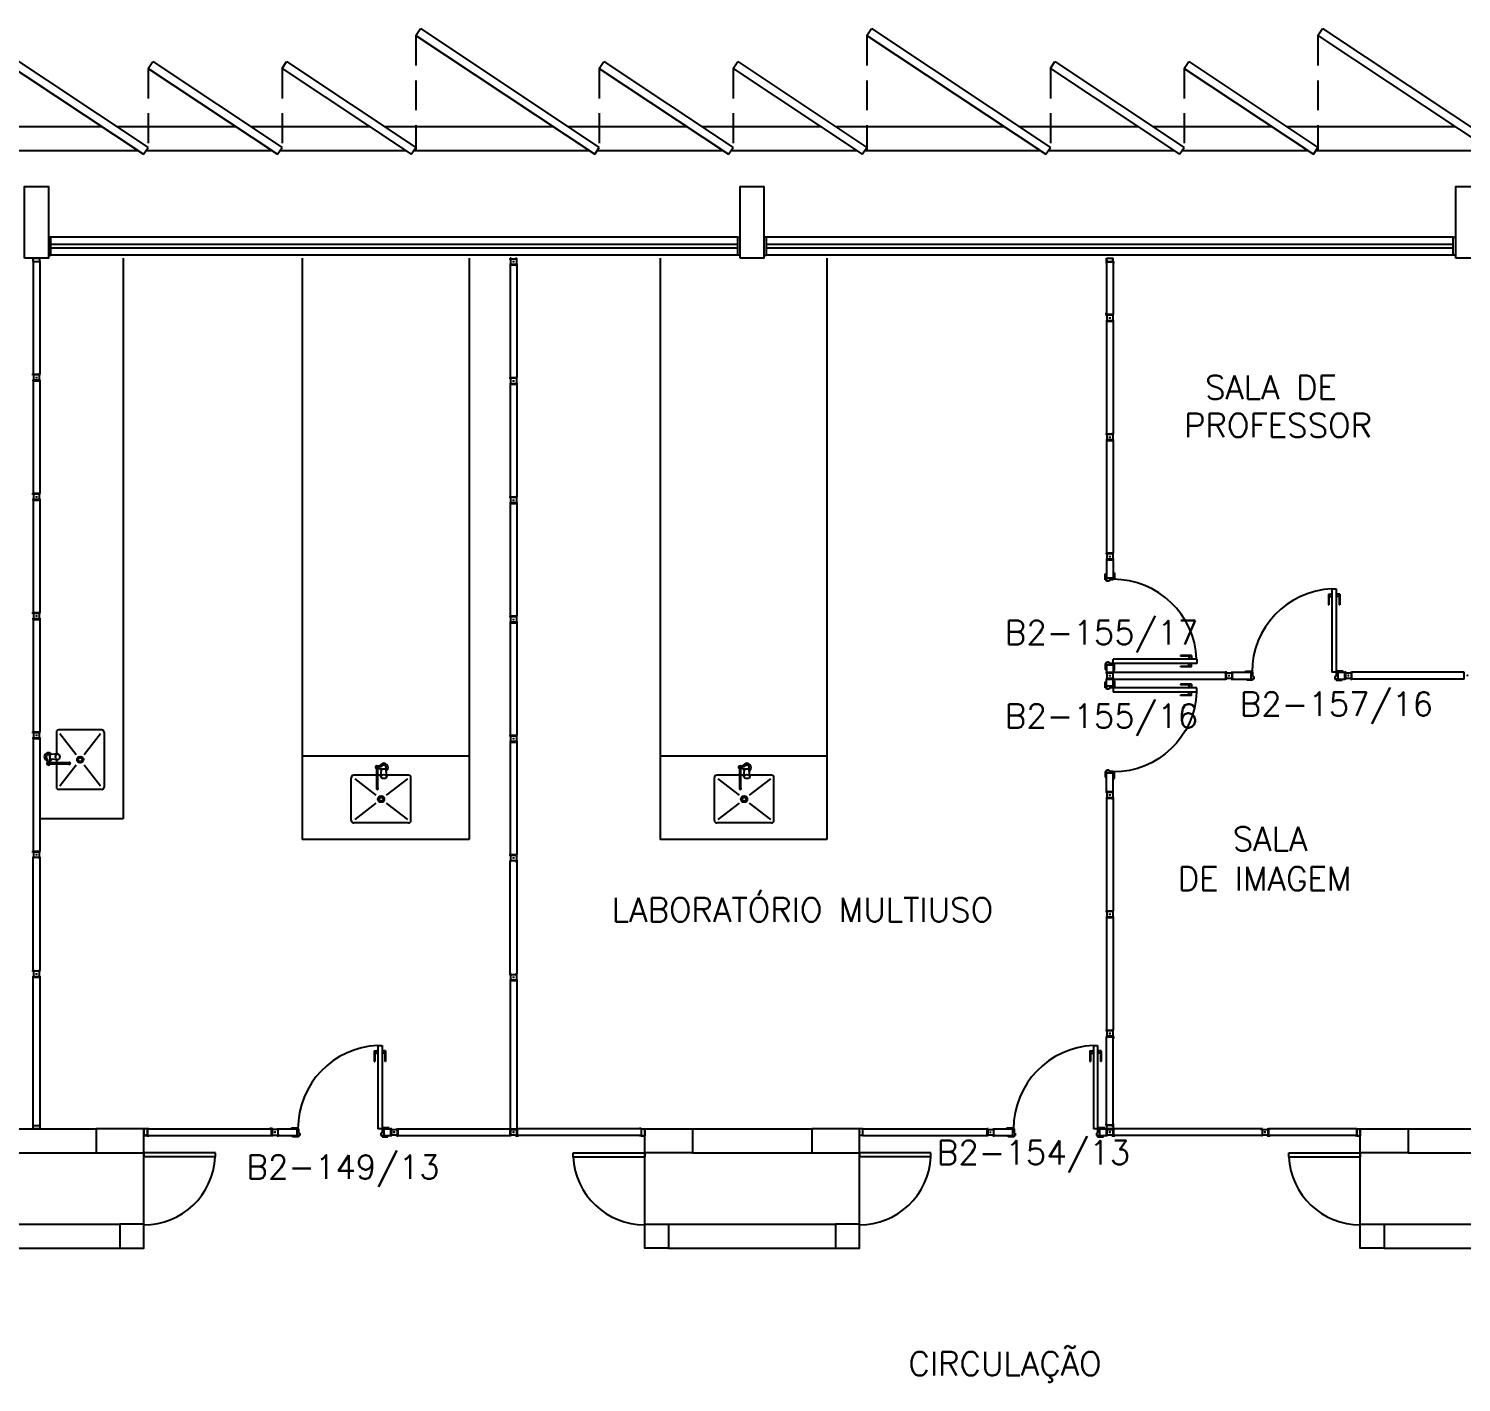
# Model space of a CAD drawing. Header units: millimetres. Extents: x 2090 to 2270, y 1357 to 1514.
# Drawn here: x 2238.57 to 2250.59, y 1426.27 to 1437.62 of the extents above; entities that cross this region are included whole.
import ezdxf

# ---------------------------------------------------------------- set-up
doc = ezdxf.new("R2010")
doc.units = ezdxf.units.MM
doc.linetypes.add('HIDDEN', pattern=[0.375, 0.25, -0.125])
for name, color, linetype in [('ALV', 2, 'Continuous'), ('DIV', 2, 'Continuous'), ('DIV2', 2, 'Continuous'), ('ENDEREÇO', 2, 'Continuous'), ('ESTR', 3, 'Continuous'), ('JANELA', 1, 'Continuous'), ('MACANETA', 2, 'Continuous'), ('PEÇAS', 1, 'Continuous'), ('PISO', 1, 'Continuous'), ('PORTA', 2, 'Continuous'), ('PROJ', 1, 'HIDDEN'), ('TEXTO', 2, 'Continuous')]:
    doc.layers.add(name, color=color, linetype=linetype)
doc.styles.add('UNB1-100', font='simplex.shx', dxfattribs={"height": 0.2})

# ---------------------------------------------------------------- blocks, each defined once
blk = doc.blocks.new('MTT')
for p, q in [((-0.029, 0.018), (-0.029, 0.029)), ((-0.019, 0.029), (-0.029, 0.029)), ((-0.024, 0.018), (-0.029, 0.018)), ((-0.024, 0.018), (-0.024, -0.019)), ((-0.019, 0.024), (-0.019, 0.029)), ((-0.019, 0.024), (0.018, 0.024)), ((-0.005, 0), (0.005, 0)), ((0, -0.005), (0, 0.005)), ((0.018, 0.024), (0.018, 0.029)), ((0.018, 0.029), (0.029, 0.029)), ((0.024, 0.018), (0.029, 0.018)), ((0.024, 0.018), (0.024, -0.019)), ((0.029, 0.018), (0.029, 0.029)), ((-0.029, -0.019), (-0.024, -0.019)), ((-0.029, -0.019), (-0.029, -0.029)), ((-0.019, -0.029), (-0.029, -0.029)), ((0.018, -0.024), (-0.019, -0.024)), ((-0.019, -0.024), (-0.019, -0.029)), ((0.018, -0.024), (0.018, -0.029)), ((0.018, -0.029), (0.029, -0.029)), ((0.029, -0.019), (0.024, -0.019)), ((0.029, -0.019), (0.029, -0.029))]:
    blk.add_line(p, q)
blk = doc.blocks.new('DIV10')
for p, q in [((-0.0051, 0), (0.0051, 0)), ((0, -0.0051), (0, 0.0051)), ((0.0285, 0.0285), (0.9715, 0.0285)), ((0.0285, -0.0285), (0.0285, 0.0285)), ((0.9715, -0.0285), (0.9715, 0.0285)), ((0.9949, 0), (1.0051, 0)), ((1, -0.0051), (1, 0.0051)), ((0.0285, -0.0285), (0.9715, -0.0285))]:
    blk.add_line(p, q)
blk = doc.blocks.new('IMTT')
for p, q in [((-0.005, 0), (0.005, 0)), ((0.029, 0.029), (0, 0.029)), ((0, -0.028), (0, 0.029)), ((0.029, -0.028), (0, -0.028))]:
    blk.add_line(p, q)
blk = doc.blocks.new('DIV8')
for p, q in [((0.005, 0), (-0.005, 0)), ((0, 0.005), (0, -0.005)), ((0.024, 0.019), (0.028, 0.019)), ((0.024, 0.017), (0.024, 0.019)), ((0.024, 0.017), (0.028, 0.017)), ((0.028, 0.03), (0.043, 0.03)), ((0.028, 0.03), (0.028, 0.019)), ((0.028, 0.017), (0.028, -0.016)), ((0.769, 0.028), (0.03, 0.028)), ((0.03, 0.028), (0.03, -0.028)), ((0.043, 0.028), (0.043, 0.03)), ((0.757, 0.028), (0.757, 0.03)), ((0.771, 0.03), (0.757, 0.03)), ((0.769, 0.028), (0.769, -0.028)), ((0.771, 0.03), (0.771, 0.019)), ((0.776, 0.019), (0.771, 0.019)), ((0.771, 0.017), (0.771, -0.016)), ((0.776, 0.017), (0.771, 0.017)), ((0.776, 0.017), (0.776, 0.019)), ((0.805, 0), (0.795, 0)), ((0.8, 0.005), (0.8, -0.005)), ((0.024, -0.016), (0.028, -0.016)), ((0.024, -0.019), (0.024, -0.016)), ((0.024, -0.019), (0.028, -0.019)), ((0.028, -0.019), (0.028, -0.03)), ((0.028, -0.03), (0.043, -0.03)), ((0.769, -0.028), (0.03, -0.028)), ((0.043, -0.03), (0.043, -0.028)), ((0.757, -0.03), (0.757, -0.028)), ((0.771, -0.03), (0.757, -0.03)), ((0.776, -0.016), (0.771, -0.016)), ((0.776, -0.019), (0.771, -0.019)), ((0.771, -0.019), (0.771, -0.03)), ((0.776, -0.019), (0.776, -0.016))]:
    blk.add_line(p, q)
blk = doc.blocks.new('DIV13')
for p, q in [((-0.029, 1.272), (-0.029, 0.028)), ((-0.029, 1.272), (0.028, 1.272)), ((-0.005, 1.3), (0.005, 1.3)), ((0, 1.305), (0, 1.295)), ((0.028, 1.272), (0.028, 0.028)), ((-0.029, 0.028), (0.028, 0.028)), ((-0.005, 0), (0.005, 0)), ((0.005, 0), (-0.005, 0)), ((0.005, 0), (-0.005, 0)), ((0, 0.005), (0, -0.005)), ((0, 0.005), (0, -0.005)), ((0, 0.005), (0, -0.005))]:
    blk.add_line(p, q)
blk = doc.blocks.new('DIV11')
for p, q in [((-0.0051, 0), (0.0051, 0)), ((0, -0.0051), (0, 0.0051)), ((0.0285, 0.0285), (1.0715, 0.0285)), ((0.0285, -0.0285), (0.0285, 0.0285)), ((1.0715, -0.0285), (1.0715, 0.0285)), ((1.0949, 0), (1.1051, 0)), ((1.1, -0.0051), (1.1, 0.0051)), ((0.0285, -0.0285), (1.0715, -0.0285))]:
    blk.add_line(p, q)
blk = doc.blocks.new('DOOR70')
at = {"layer": 'MACANETA', "color": 1}
for p, q in [((-0.015, -0.565), (-0.01, -0.565)), ((-0.015, -0.655), (-0.015, -0.565)), ((-0.01, -0.655), (-0.01, -0.565)), ((0.08, -0.565), (0.075, -0.565)), ((0.075, -0.655), (0.075, -0.565)), ((0.08, -0.655), (0.08, -0.565)), ((-0.015, -0.655), (0.012, -0.655)), ((-0.01, -0.635), (0.012, -0.635)), ((0.012, -0.663), (0.012, -0.628)), ((0.012, -0.628), (0.015, -0.628)), ((0.012, -0.663), (0.015, -0.663)), ((0.053, -0.628), (0.05, -0.628)), ((0.053, -0.663), (0.05, -0.663)), ((0.053, -0.663), (0.053, -0.628)), ((0.075, -0.635), (0.053, -0.635)), ((0.08, -0.655), (0.053, -0.655))]:
    blk.add_line(p, q, dxfattribs=at)
at = {"layer": 'PORTA'}
for p, q in [((0.015, -0.7), (0.015, 0)), ((0.015, 0), (0.05, 0)), ((0.05, -0.7), (0.05, 0)), ((0.05, -0.7), (0.015, -0.7))]:
    blk.add_line(p, q, dxfattribs=at)
at = {"layer": 'PORTA', "color": 1}
blk.add_arc((0.02, 0), 0.7, 272.4563, 0, dxfattribs=at)
blk = doc.blocks.new('INOXA1-P')
for p, q in [((0.22, 0.25), (0.14, 0.25)), ((0.5, 0.25), (0.22, 0.25)), ((0.12, 0.23), (0.12, 0.047)), ((0.15, 0.22), (0.287, 0.043)), ((0.353, 0.043), (0.49, 0.22)), ((0.52, 0.23), (0.52, -0.23)), ((0.043, 0.008), (0.043, -0.022)), ((0.062, 0.04), (0.071, 0.04)), ((0.131, 0.048), (0.076, 0.043)), ((0.131, -0.002), (0.076, 0.003)), ((0.22, -0.027), (0.054, -0.027)), ((0.22, -0.037), (0.054, -0.037)), ((0.063, -0.003), (0.063, -0.021)), ((0.12, -0.001), (0.12, -0.027)), ((0.12, -0.037), (0.12, -0.23)), ((0.15, -0.22), (0.287, -0.043)), ((0.231, -0.027), (0.22, -0.027)), ((0.231, -0.037), (0.22, -0.037)), ((0.353, -0.043), (0.49, -0.22)), ((0.22, -0.25), (0.14, -0.25)), ((0.5, -0.25), (0.22, -0.25))]:
    blk.add_line(p, q)
blk.add_lwpolyline([(0.076, 0.003), (0.072, 0.004), (0.069, 0.009), (0.067, 0.015), (0.066, 0.023), (0.067, 0.031), (0.069, 0.037), (0.072, 0.042), (0.076, 0.043)])
blk.add_lwpolyline([(0.131, 0.048), (0.137, 0.046), (0.143, 0.041), (0.147, 0.033), (0.148, 0.023), (0.147, 0.013), (0.143, 0.006), (0.137, 0), (0.131, -0.002), (0.125, 0), (0.119, 0.006), (0.115, 0.013), (0.114, 0.023), (0.115, 0.033), (0.119, 0.041), (0.125, 0.046)], close=True)
for radius in [0.0266, 0.0163]:
    blk.add_circle((0.32, 0), radius)
for centre, radius, start, end in [((0.14, 0.23), 0.02, 90, 180), ((0.5, 0.23), 0.02, 360, 90), ((0.054, 0.023), 0.0349, 36.1705, 252.2568), ((0.054, 0.023), 0.0189, 62.7367, 235.7375), ((0.073, -0.003), 0.01, 102.8285, 180), ((0.054, 0.023), 0.0349, 285.5373, 323.9987), ((0.054, -0.032), 0.0145, 20.161, 339.839), ((0.054, -0.032), 0.005, 90.0037, 269.9963), ((0.231, -0.032), 0.00738, 222.6559, 137.3441), ((0.231, -0.032), 0.005, 269.9935, 90.0065), ((0.14, -0.23), 0.02, 180, 270), ((0.5, -0.23), 0.02, 270, 360)]:
    blk.add_arc(centre, radius, start, end)

msp = doc.modelspace()

# ---------------------------------------------------------------- linework, layer by layer
at = {"layer": 'ALV'}
for p, q in [((2238.03724, 1437.56513), (2239.53705, 1436.56985)), ((2238.07595, 1437.62346), (2239.57575, 1436.62817)), ((2241.81924, 1437.56513), (2241.85795, 1437.62346)), ((2241.81924, 1437.56513), (2243.31905, 1436.56985)), ((2241.85795, 1437.62346), (2243.35775, 1436.62817)), ((2245.60124, 1437.56513), (2245.63995, 1437.62346)), ((2245.60124, 1437.56513), (2247.10105, 1436.56985)), ((2245.63995, 1437.62346), (2247.13975, 1436.62817)), ((2249.38324, 1437.56513), (2249.42195, 1437.62346)), ((2249.38324, 1437.56513), (2250.88305, 1436.56985)), ((2249.42195, 1437.62346), (2250.92175, 1436.62817)), ((2239.57575, 1437.28867), (2239.61446, 1437.34699)), ((2239.61446, 1437.34699), (2240.69765, 1436.62817)), ((2240.69765, 1437.28867), (2240.73635, 1437.34699)), ((2240.73635, 1437.34699), (2241.81954, 1436.62817)), ((2243.35745, 1437.28867), (2243.39616, 1437.34699)), ((2243.39616, 1437.34699), (2244.47935, 1436.62817)), ((2244.47935, 1437.28867), (2244.51805, 1437.34699)), ((2244.51805, 1437.34699), (2245.60124, 1436.62817)), ((2247.13975, 1437.28867), (2247.17846, 1437.34699)), ((2247.17846, 1437.34699), (2248.26165, 1436.62817)), ((2248.26165, 1437.28867), (2248.30035, 1437.34699)), ((2248.30035, 1437.34699), (2249.38354, 1436.62817)), ((2239.57575, 1437.28867), (2240.65894, 1436.56985)), ((2240.69765, 1437.28867), (2241.78084, 1436.56985)), ((2243.35745, 1437.28867), (2244.44064, 1436.56985)), ((2244.47935, 1437.28867), (2245.56254, 1436.56985)), ((2247.13975, 1437.28867), (2248.22294, 1436.56985)), ((2248.26165, 1437.28867), (2249.34484, 1436.56985)), ((2239.53705, 1436.56985), (2239.57575, 1436.62817)), ((2240.65894, 1436.56985), (2240.69765, 1436.62817)), ((2241.78084, 1436.56985), (2241.81954, 1436.62817)), ((2243.31905, 1436.56985), (2243.35775, 1436.62817)), ((2244.44064, 1436.56985), (2244.47935, 1436.62817)), ((2245.56254, 1436.56985), (2245.60124, 1436.62817)), ((2247.10105, 1436.56985), (2247.13975, 1436.62817)), ((2248.22294, 1436.56985), (2248.26165, 1436.62817)), ((2249.34484, 1436.56985), (2249.38354, 1436.62817)), ((2238.13835, 1428.39901), (2239.13835, 1428.39901)), ((2244.13835, 1428.39901), (2245.13835, 1428.39901)), ((2250.13835, 1428.39901), (2251.13835, 1428.39901)), ((2238.13835, 1428.19901), (2239.13835, 1428.19901)), ((2244.13835, 1428.19901), (2245.13835, 1428.19901)), ((2250.13835, 1428.19901), (2251.13835, 1428.19901)), ((2237.93835, 1427.59901), (2239.33835, 1427.59901)), ((2243.93835, 1427.59901), (2245.33835, 1427.59901)), ((2249.93835, 1427.59901), (2251.33835, 1427.59901)), ((2237.93835, 1427.39901), (2239.33835, 1427.39901)), ((2243.93835, 1427.39901), (2245.33835, 1427.39901)), ((2249.93835, 1427.39901), (2251.33835, 1427.39901))]:
    msp.add_line(p, q, dxfattribs=at)
at = {"layer": 'DIV2'}
for p, q in [((2247.60785, 1435.67051), (2247.60785, 1435.65613)), ((2247.60785, 1435.67051), (2247.61985, 1435.67051)), ((2247.60985, 1435.65613), (2247.60785, 1435.65613)), ((2247.60985, 1435.66851), (2247.60985, 1435.22951)), ((2247.60985, 1435.66851), (2247.66685, 1435.66851)), ((2247.61985, 1435.67551), (2247.61985, 1435.67051)), ((2247.62185, 1435.67551), (2247.61985, 1435.67551)), ((2247.62185, 1435.67551), (2247.62185, 1435.67051)), ((2247.62185, 1435.67051), (2247.65485, 1435.67051)), ((2247.65485, 1435.67551), (2247.65485, 1435.67051)), ((2247.65685, 1435.67551), (2247.65485, 1435.67551)), ((2247.65685, 1435.67551), (2247.65685, 1435.67051)), ((2247.65685, 1435.67051), (2247.66885, 1435.67051)), ((2247.66685, 1435.66851), (2247.66685, 1435.22951)), ((2247.66885, 1435.65613), (2247.66685, 1435.65613)), ((2247.66885, 1435.67051), (2247.66885, 1435.65613)), ((2247.60985, 1435.24189), (2247.60785, 1435.24189)), ((2247.60785, 1435.22751), (2247.60785, 1435.24189)), ((2247.60785, 1435.22751), (2247.61985, 1435.22751)), ((2247.60985, 1435.22951), (2247.66685, 1435.22951)), ((2247.61985, 1435.22251), (2247.61985, 1435.22751)), ((2247.62185, 1435.22251), (2247.61985, 1435.22251)), ((2247.62185, 1435.22751), (2247.65485, 1435.22751)), ((2247.62185, 1435.22251), (2247.62185, 1435.22751)), ((2247.63325, 1435.19901), (2247.64345, 1435.19901)), ((2247.63835, 1435.20411), (2247.63835, 1435.19391)), ((2247.65485, 1435.22251), (2247.65485, 1435.22751)), ((2247.65685, 1435.22251), (2247.65485, 1435.22251)), ((2247.65685, 1435.22751), (2247.66885, 1435.22751)), ((2247.65685, 1435.22251), (2247.65685, 1435.22751)), ((2247.66885, 1435.24189), (2247.66685, 1435.24189)), ((2247.66885, 1435.22751), (2247.66885, 1435.24189)), ((2247.60985, 1433.17051), (2247.60985, 1433.01651)), ((2247.60985, 1433.17051), (2247.66685, 1433.17051)), ((2247.63325, 1433.19901), (2247.64345, 1433.19901)), ((2247.63835, 1433.20411), (2247.63835, 1433.19391)), ((2247.66685, 1433.17051), (2247.66685, 1433.01651)), ((2247.59985, 1433.05151), (2247.60985, 1433.05151)), ((2247.59985, 1433.00151), (2247.59985, 1433.05151)), ((2247.60985, 1433.00151), (2247.59985, 1433.00151)), ((2247.60985, 1433.01651), (2247.60985, 1433.00151)), ((2247.66685, 1433.01651), (2247.60985, 1433.01651)), ((2247.60985, 1432.99151), (2247.60985, 1433.00151)), ((2247.63185, 1432.99151), (2247.60985, 1432.99151)), ((2247.63185, 1433.00151), (2247.63185, 1432.99151)), ((2247.66685, 1433.00151), (2247.63185, 1433.00151)), ((2247.66685, 1433.06151), (2247.67685, 1433.06151)), ((2247.66685, 1433.01651), (2247.66685, 1433.01151)), ((2247.66685, 1433.01151), (2247.66685, 1433.00151)), ((2247.67685, 1433.01151), (2247.66685, 1433.01151)), ((2247.67685, 1433.06151), (2247.67685, 1433.01151)), ((2247.59985, 1432.30151), (2247.59985, 1432.25151)), ((2247.60985, 1432.30151), (2247.59985, 1432.30151)), ((2247.59985, 1432.25151), (2247.60985, 1432.25151)), ((2247.60985, 1432.31151), (2247.60985, 1432.30151)), ((2247.63185, 1432.31151), (2247.60985, 1432.31151)), ((2247.60985, 1432.28651), (2247.60985, 1432.30151)), ((2247.60985, 1432.28651), (2247.60985, 1432.22751)), ((2247.66685, 1432.28651), (2247.60985, 1432.28651)), ((2247.63185, 1432.30151), (2247.63185, 1432.31151)), ((2247.66685, 1432.30151), (2247.63185, 1432.30151)), ((2247.66685, 1432.29151), (2247.66685, 1432.30151)), ((2247.66685, 1432.28651), (2247.66685, 1432.29151)), ((2247.67685, 1432.29151), (2247.66685, 1432.29151)), ((2247.66685, 1432.28651), (2247.66685, 1432.22751)), ((2247.67685, 1432.24151), (2247.67685, 1432.29151)), ((2247.59985, 1432.14651), (2247.60985, 1432.14651)), ((2247.59985, 1432.09651), (2247.59985, 1432.14651)), ((2247.60985, 1432.22751), (2247.66685, 1432.22751)), ((2247.60985, 1432.11151), (2247.60985, 1432.17051)), ((2247.60985, 1432.17051), (2247.66685, 1432.17051)), ((2247.63325, 1432.19901), (2247.64345, 1432.19901)), ((2247.63325, 1432.19901), (2247.64345, 1432.19901)), ((2247.63835, 1432.19391), (2247.63835, 1432.20411)), ((2247.63835, 1432.20411), (2247.63835, 1432.19391)), ((2247.66685, 1432.24151), (2247.67685, 1432.24151)), ((2247.66685, 1432.11151), (2247.66685, 1432.17051)), ((2247.66685, 1432.15651), (2247.67685, 1432.15651)), ((2247.67685, 1432.15651), (2247.67685, 1432.10651)), ((2248.63325, 1432.19901), (2248.64345, 1432.19901)), ((2248.63835, 1432.19391), (2248.63835, 1432.20411)), ((2248.66685, 1432.17051), (2248.66685, 1432.22751)), ((2248.66685, 1432.22751), (2248.82085, 1432.22751)), ((2248.66685, 1432.17051), (2248.82085, 1432.17051)), ((2248.77585, 1432.23751), (2248.82585, 1432.23751)), ((2248.77585, 1432.22751), (2248.77585, 1432.23751)), ((2248.78585, 1432.16051), (2248.78585, 1432.17051)), ((2248.83585, 1432.16051), (2248.78585, 1432.16051)), ((2248.82085, 1432.22751), (2248.82585, 1432.22751)), ((2248.82085, 1432.22751), (2248.82085, 1432.17051)), ((2248.82085, 1432.17051), (2248.83585, 1432.17051)), ((2248.82585, 1432.23751), (2248.82585, 1432.22751)), ((2248.82585, 1432.22751), (2248.83585, 1432.22751)), ((2248.83585, 1432.22751), (2248.83585, 1432.19251)), ((2248.83585, 1432.19251), (2248.84585, 1432.19251)), ((2248.83585, 1432.17051), (2248.83585, 1432.16051)), ((2248.84585, 1432.17051), (2248.83585, 1432.17051)), ((2248.84585, 1432.19251), (2248.84585, 1432.17051)), ((2249.52585, 1432.19251), (2249.52585, 1432.17051)), ((2249.53585, 1432.19251), (2249.52585, 1432.19251)), ((2249.52585, 1432.17051), (2249.53585, 1432.17051)), ((2249.53585, 1432.22751), (2249.53585, 1432.19251)), ((2249.54585, 1432.22751), (2249.53585, 1432.22751)), ((2249.55085, 1432.17051), (2249.53585, 1432.17051)), ((2249.53585, 1432.17051), (2249.53585, 1432.16051)), ((2249.53585, 1432.16051), (2249.58585, 1432.16051)), ((2249.54585, 1432.23751), (2249.54585, 1432.22751)), ((2249.59585, 1432.23751), (2249.54585, 1432.23751)), ((2249.55085, 1432.22751), (2249.54585, 1432.22751)), ((2249.55085, 1432.22751), (2249.60985, 1432.22751)), ((2249.55085, 1432.22751), (2249.55085, 1432.17051)), ((2249.55085, 1432.17051), (2249.60985, 1432.17051)), ((2249.58585, 1432.16051), (2249.58585, 1432.17051)), ((2249.59585, 1432.22751), (2249.59585, 1432.23751)), ((2249.60985, 1432.17051), (2249.60985, 1432.22751)), ((2249.63325, 1432.19901), (2249.64345, 1432.19901)), ((2249.63835, 1432.19391), (2249.63835, 1432.20411)), ((2247.60985, 1432.09651), (2247.59985, 1432.09651)), ((2247.60985, 1432.11151), (2247.60985, 1432.09651)), ((2247.66685, 1432.11151), (2247.60985, 1432.11151)), ((2247.60985, 1432.08651), (2247.60985, 1432.09651)), ((2247.63185, 1432.08651), (2247.60985, 1432.08651)), ((2247.63185, 1432.09651), (2247.63185, 1432.08651)), ((2247.66685, 1432.09651), (2247.63185, 1432.09651)), ((2247.66685, 1432.11151), (2247.66685, 1432.10651)), ((2247.66685, 1432.10651), (2247.66685, 1432.09651)), ((2247.67685, 1432.10651), (2247.66685, 1432.10651)), ((2247.59985, 1431.39651), (2247.59985, 1431.34651)), ((2247.60985, 1431.39651), (2247.59985, 1431.39651)), ((2247.59985, 1431.34651), (2247.60985, 1431.34651)), ((2247.60985, 1431.40651), (2247.60985, 1431.39651)), ((2247.63185, 1431.40651), (2247.60985, 1431.40651)), ((2247.60985, 1431.38151), (2247.60985, 1431.39651)), ((2247.60985, 1431.22751), (2247.60985, 1431.38151)), ((2247.66685, 1431.38151), (2247.60985, 1431.38151)), ((2247.63185, 1431.39651), (2247.63185, 1431.40651)), ((2247.66685, 1431.39651), (2247.63185, 1431.39651)), ((2247.66685, 1431.38651), (2247.66685, 1431.39651)), ((2247.66685, 1431.38151), (2247.66685, 1431.38651)), ((2247.67685, 1431.38651), (2247.66685, 1431.38651)), ((2247.66685, 1431.22751), (2247.66685, 1431.38151)), ((2247.66685, 1431.33651), (2247.67685, 1431.33651)), ((2247.67685, 1431.33651), (2247.67685, 1431.38651)), ((2247.60985, 1431.22751), (2247.66685, 1431.22751)), ((2247.63325, 1431.19901), (2247.64345, 1431.19901)), ((2247.63835, 1431.19391), (2247.63835, 1431.20411)), ((2238.60985, 1429.72751), (2238.60985, 1430.67051)), ((2238.66685, 1430.67051), (2238.66685, 1429.72751)), ((2242.60985, 1429.69906), (2242.60985, 1430.64206)), ((2242.66685, 1430.64206), (2242.66685, 1429.69906)), ((2240.77585, 1428.40901), (2240.82585, 1428.40901)), ((2240.77585, 1428.39901), (2240.77585, 1428.40901)), ((2240.82585, 1428.40901), (2240.82585, 1428.39901)), ((2241.54585, 1428.40901), (2241.54585, 1428.39901)), ((2241.59585, 1428.40901), (2241.54585, 1428.40901)), ((2241.59585, 1428.39901), (2241.59585, 1428.40901)), ((2246.77585, 1428.40901), (2246.82585, 1428.40901)), ((2246.77585, 1428.39901), (2246.77585, 1428.40901)), ((2246.82585, 1428.40901), (2246.82585, 1428.39901)), ((2247.54585, 1428.40901), (2247.54585, 1428.39901)), ((2247.59585, 1428.40901), (2247.54585, 1428.40901)), ((2247.59585, 1428.39901), (2247.59585, 1428.40901)), ((2239.53325, 1428.37051), (2239.54345, 1428.37051)), ((2239.53835, 1428.37561), (2239.53835, 1428.36541)), ((2239.56185, 1428.38701), (2239.56185, 1428.38901)), ((2239.56185, 1428.38901), (2239.56685, 1428.38901)), ((2239.56185, 1428.38701), (2239.56685, 1428.38701)), ((2239.56185, 1428.35201), (2239.56185, 1428.35401)), ((2239.56185, 1428.35401), (2239.56685, 1428.35401)), ((2239.56185, 1428.35201), (2239.56685, 1428.35201)), ((2239.56685, 1428.40101), (2239.56685, 1428.38901)), ((2239.56685, 1428.40101), (2239.58123, 1428.40101)), ((2239.56685, 1428.38701), (2239.56685, 1428.35401)), ((2239.56685, 1428.35201), (2239.56685, 1428.34001)), ((2239.56685, 1428.34001), (2239.58123, 1428.34001)), ((2239.56885, 1428.39901), (2240.60785, 1428.39901)), ((2239.56885, 1428.39901), (2239.56885, 1428.34201)), ((2239.56885, 1428.34201), (2240.60785, 1428.34201)), ((2239.58123, 1428.39901), (2239.58123, 1428.40101)), ((2239.58123, 1428.34001), (2239.58123, 1428.34201)), ((2240.60985, 1428.40101), (2240.59547, 1428.40101)), ((2240.59547, 1428.39901), (2240.59547, 1428.40101)), ((2240.59547, 1428.34001), (2240.59547, 1428.34201)), ((2240.60985, 1428.34001), (2240.59547, 1428.34001)), ((2240.60785, 1428.39901), (2240.60785, 1428.34201)), ((2240.60985, 1428.40101), (2240.60985, 1428.38901)), ((2240.61485, 1428.38901), (2240.60985, 1428.38901)), ((2240.61485, 1428.38701), (2240.60985, 1428.38701)), ((2240.60985, 1428.38701), (2240.60985, 1428.35401)), ((2240.61485, 1428.35401), (2240.60985, 1428.35401)), ((2240.61485, 1428.35201), (2240.60985, 1428.35201)), ((2240.60985, 1428.35201), (2240.60985, 1428.34001)), ((2240.61485, 1428.38701), (2240.61485, 1428.38901)), ((2240.61485, 1428.35201), (2240.61485, 1428.35401)), ((2240.63325, 1428.37051), (2240.64345, 1428.37051)), ((2240.63835, 1428.37561), (2240.63835, 1428.36541)), ((2240.66685, 1428.39901), (2240.82085, 1428.39901)), ((2240.66685, 1428.34201), (2240.82085, 1428.34201)), ((2240.78585, 1428.33201), (2240.78585, 1428.34201)), ((2240.83585, 1428.33201), (2240.78585, 1428.33201)), ((2240.82085, 1428.39901), (2240.82585, 1428.39901)), ((2240.82085, 1428.39901), (2240.82085, 1428.34201)), ((2240.82085, 1428.34201), (2240.83585, 1428.34201)), ((2240.82585, 1428.39901), (2240.83585, 1428.39901)), ((2240.83585, 1428.39901), (2240.83585, 1428.36401)), ((2240.83585, 1428.36401), (2240.84585, 1428.36401)), ((2240.83585, 1428.34201), (2240.83585, 1428.33201)), ((2240.84585, 1428.34201), (2240.83585, 1428.34201)), ((2240.84585, 1428.36401), (2240.84585, 1428.34201)), ((2241.52585, 1428.36401), (2241.52585, 1428.34201)), ((2241.53585, 1428.36401), (2241.52585, 1428.36401)), ((2241.52585, 1428.34201), (2241.53585, 1428.34201)), ((2241.53585, 1428.39901), (2241.53585, 1428.36401)), ((2241.54585, 1428.39901), (2241.53585, 1428.39901)), ((2241.55085, 1428.34201), (2241.53585, 1428.34201)), ((2241.53585, 1428.34201), (2241.53585, 1428.33201)), ((2241.53585, 1428.33201), (2241.58585, 1428.33201)), ((2241.55085, 1428.39901), (2241.54585, 1428.39901)), ((2241.55085, 1428.39901), (2241.60985, 1428.39901)), ((2241.55085, 1428.39901), (2241.55085, 1428.34201)), ((2241.55085, 1428.34201), (2241.60985, 1428.34201)), ((2241.58585, 1428.33201), (2241.58585, 1428.34201)), ((2241.60985, 1428.34201), (2241.60985, 1428.39901)), ((2241.64345, 1428.37051), (2241.63325, 1428.37051)), ((2241.63325, 1428.37051), (2241.64345, 1428.37051)), ((2241.63835, 1428.37561), (2241.63835, 1428.36541)), ((2241.63835, 1428.36541), (2241.63835, 1428.37561)), ((2241.66185, 1428.38901), (2241.66685, 1428.38901)), ((2241.66185, 1428.38701), (2241.66185, 1428.38901)), ((2241.66185, 1428.38701), (2241.66685, 1428.38701)), ((2241.66185, 1428.35401), (2241.66685, 1428.35401)), ((2241.66185, 1428.35201), (2241.66185, 1428.35401)), ((2241.66185, 1428.35201), (2241.66685, 1428.35201)), ((2241.66685, 1428.40101), (2241.66685, 1428.38901)), ((2241.66685, 1428.38701), (2241.66685, 1428.35401)), ((2241.66685, 1428.35201), (2241.66685, 1428.34001)), ((2241.66885, 1428.39901), (2241.66885, 1428.34201)), ((2242.64345, 1428.37051), (2242.63325, 1428.37051)), ((2242.63835, 1428.37561), (2242.63835, 1428.36541)), ((2242.66185, 1428.38701), (2242.66185, 1428.38901)), ((2242.66185, 1428.38901), (2242.66685, 1428.38901)), ((2242.66185, 1428.38701), (2242.66685, 1428.38701)), ((2242.66185, 1428.35201), (2242.66185, 1428.35401)), ((2242.66185, 1428.35401), (2242.66685, 1428.35401)), ((2242.66185, 1428.35201), (2242.66685, 1428.35201)), ((2242.66685, 1428.40101), (2242.66685, 1428.38901)), ((2242.66685, 1428.40101), (2242.68123, 1428.40101)), ((2242.66685, 1428.38701), (2242.66685, 1428.35401)), ((2242.66685, 1428.35201), (2242.66685, 1428.34001)), ((2242.66685, 1428.34001), (2242.68123, 1428.34001)), ((2243.70785, 1428.39901), (2242.66885, 1428.39901)), ((2242.66885, 1428.39901), (2242.66885, 1428.34201)), ((2243.70785, 1428.34201), (2242.66885, 1428.34201)), ((2242.68123, 1428.39901), (2242.68123, 1428.40101)), ((2242.68123, 1428.34001), (2242.68123, 1428.34201)), ((2243.69547, 1428.39901), (2243.69547, 1428.40101)), ((2243.70985, 1428.40101), (2243.69547, 1428.40101)), ((2243.69547, 1428.34001), (2243.69547, 1428.34201)), ((2243.70985, 1428.34001), (2243.69547, 1428.34001)), ((2243.70785, 1428.39901), (2243.70785, 1428.34201)), ((2243.70985, 1428.40101), (2243.70985, 1428.38901)), ((2243.71485, 1428.38901), (2243.70985, 1428.38901)), ((2243.70985, 1428.38701), (2243.70985, 1428.35401)), ((2243.71485, 1428.38701), (2243.70985, 1428.38701)), ((2243.71485, 1428.35401), (2243.70985, 1428.35401)), ((2243.70985, 1428.35201), (2243.70985, 1428.34001)), ((2243.71485, 1428.35201), (2243.70985, 1428.35201)), ((2243.71485, 1428.38701), (2243.71485, 1428.38901)), ((2243.71485, 1428.35201), (2243.71485, 1428.35401)), ((2243.74345, 1428.37051), (2243.73325, 1428.37051)), ((2243.73835, 1428.37561), (2243.73835, 1428.36541)), ((2246.63325, 1428.37051), (2246.64345, 1428.37051)), ((2246.63835, 1428.36541), (2246.63835, 1428.37561)), ((2246.66685, 1428.34201), (2246.66685, 1428.39901)), ((2246.66685, 1428.39901), (2246.82085, 1428.39901)), ((2246.66685, 1428.34201), (2246.82085, 1428.34201)), ((2246.78585, 1428.33201), (2246.78585, 1428.34201)), ((2246.83585, 1428.33201), (2246.78585, 1428.33201)), ((2246.82085, 1428.39901), (2246.82585, 1428.39901)), ((2246.82085, 1428.39901), (2246.82085, 1428.34201)), ((2246.82085, 1428.34201), (2246.83585, 1428.34201)), ((2246.82585, 1428.39901), (2246.83585, 1428.39901)), ((2246.83585, 1428.39901), (2246.83585, 1428.36401)), ((2246.83585, 1428.36401), (2246.84585, 1428.36401)), ((2246.83585, 1428.34201), (2246.83585, 1428.33201)), ((2246.84585, 1428.34201), (2246.83585, 1428.34201)), ((2246.84585, 1428.36401), (2246.84585, 1428.34201)), ((2247.52585, 1428.36401), (2247.52585, 1428.34201)), ((2247.53585, 1428.36401), (2247.52585, 1428.36401)), ((2247.52585, 1428.34201), (2247.53585, 1428.34201)), ((2247.53585, 1428.39901), (2247.53585, 1428.36401)), ((2247.54585, 1428.39901), (2247.53585, 1428.39901)), ((2247.55085, 1428.34201), (2247.53585, 1428.34201)), ((2247.53585, 1428.34201), (2247.53585, 1428.33201)), ((2247.53585, 1428.33201), (2247.58585, 1428.33201)), ((2247.55085, 1428.39901), (2247.54585, 1428.39901)), ((2247.55085, 1428.39901), (2247.60985, 1428.39901)), ((2247.55085, 1428.39901), (2247.55085, 1428.34201)), ((2247.55085, 1428.34201), (2247.60985, 1428.34201)), ((2247.58585, 1428.33201), (2247.58585, 1428.34201)), ((2247.60985, 1428.34201), (2247.60985, 1428.39901)), ((2247.64345, 1428.37051), (2247.63325, 1428.37051)), ((2247.63325, 1428.37051), (2247.64345, 1428.37051)), ((2247.63835, 1428.37561), (2247.63835, 1428.36541)), ((2247.63835, 1428.36541), (2247.63835, 1428.37561)), ((2247.66185, 1428.38901), (2247.66685, 1428.38901)), ((2247.66185, 1428.38701), (2247.66185, 1428.38901)), ((2247.66185, 1428.38701), (2247.66685, 1428.38701)), ((2247.66185, 1428.35401), (2247.66685, 1428.35401)), ((2247.66185, 1428.35201), (2247.66185, 1428.35401)), ((2247.66185, 1428.35201), (2247.66685, 1428.35201)), ((2247.66685, 1428.40101), (2247.68123, 1428.40101)), ((2247.66685, 1428.40101), (2247.66685, 1428.38901)), ((2247.66685, 1428.38701), (2247.66685, 1428.35401)), ((2247.66685, 1428.35201), (2247.66685, 1428.34001)), ((2247.66685, 1428.34001), (2247.68123, 1428.34001)), ((2248.90785, 1428.39901), (2247.66885, 1428.39901)), ((2247.66885, 1428.39901), (2247.66885, 1428.34201)), ((2248.90785, 1428.34201), (2247.66885, 1428.34201)), ((2247.68123, 1428.39901), (2247.68123, 1428.40101)), ((2247.68123, 1428.34001), (2247.68123, 1428.34201))]:
    msp.add_line(p, q, dxfattribs=at)
at = {"layer": 'DIV2', "color": 1}
for p, q in [((2245.54345, 1428.37051), (2245.53325, 1428.37051)), ((2245.53835, 1428.37561), (2245.53835, 1428.36541))]:
    msp.add_line(p, q, dxfattribs=at)
at = {"layer": 'ESTR'}
for points in [[(2238.53835, 1435.69901), (2238.53835, 1436.29901), (2238.73835, 1436.29901), (2238.73835, 1435.69901)], [(2244.53835, 1435.69901), (2244.53835, 1436.29901), (2244.73835, 1436.29901), (2244.73835, 1435.69901)], [(2250.53835, 1435.69901), (2250.53835, 1436.29901), (2250.73835, 1436.29901), (2250.73835, 1435.69901)], [(2239.13835, 1428.39901), (2239.13835, 1428.19901), (2239.53835, 1428.19901), (2239.53835, 1428.39901)], [(2244.13835, 1428.39901), (2244.13835, 1428.19901), (2243.73835, 1428.19901), (2243.73835, 1428.39901)], [(2245.13835, 1428.39901), (2245.13835, 1428.19901), (2245.53835, 1428.19901), (2245.53835, 1428.39901)], [(2250.13835, 1428.39901), (2250.13835, 1428.19901), (2249.73835, 1428.19901), (2249.73835, 1428.39901)], [(2239.33835, 1427.59901), (2239.33835, 1427.39901), (2239.53835, 1427.39901), (2239.53835, 1427.59901)], [(2243.93835, 1427.59901), (2243.93835, 1427.39901), (2243.73835, 1427.39901), (2243.73835, 1427.59901)], [(2245.33835, 1427.59901), (2245.33835, 1427.39901), (2245.53835, 1427.39901), (2245.53835, 1427.59901)], [(2249.93835, 1427.59901), (2249.93835, 1427.39901), (2249.73835, 1427.39901), (2249.73835, 1427.59901)]]:
    msp.add_lwpolyline(points, close=True, dxfattribs=at)
at = {"layer": 'JANELA', "color": 2}
for p, q in [((2238.75835, 1435.87401), (2238.73835, 1435.87401)), ((2238.73835, 1435.87401), (2238.73835, 1435.72401)), ((2238.75835, 1435.72401), (2238.75835, 1435.87401)), ((2244.51835, 1435.87401), (2244.53835, 1435.87401)), ((2244.51835, 1435.72401), (2244.51835, 1435.87401)), ((2244.53835, 1435.72401), (2244.53835, 1435.87401)), ((2244.75835, 1435.87401), (2244.73835, 1435.87401)), ((2244.73835, 1435.87401), (2244.73835, 1435.72401)), ((2244.75835, 1435.72401), (2244.75835, 1435.87401)), ((2250.51835, 1435.87401), (2250.53835, 1435.87401)), ((2250.51835, 1435.72401), (2250.51835, 1435.87401)), ((2250.53835, 1435.72401), (2250.53835, 1435.87401)), ((2238.73835, 1435.72401), (2238.75835, 1435.72401)), ((2244.53835, 1435.72401), (2244.51835, 1435.72401)), ((2244.73835, 1435.72401), (2244.75835, 1435.72401)), ((2250.53835, 1435.72401), (2250.51835, 1435.72401))]:
    msp.add_line(p, q, dxfattribs=at)
at = {"layer": 'JANELA'}
for p, q in [((2244.51835, 1435.87401), (2238.75835, 1435.87401)), ((2250.51835, 1435.87401), (2244.75835, 1435.87401)), ((2244.51835, 1435.81401), (2238.75835, 1435.81401)), ((2244.51835, 1435.78401), (2238.75835, 1435.78401)), ((2250.51835, 1435.81401), (2244.75835, 1435.81401)), ((2250.51835, 1435.78401), (2244.75835, 1435.78401)), ((2244.51835, 1435.72401), (2238.75835, 1435.72401)), ((2250.51835, 1435.72401), (2244.75835, 1435.72401)), ((2242.26685, 1431.52401), (2240.86685, 1431.52401)), ((2245.26685, 1431.52401), (2243.86685, 1431.52401)), ((2242.26685, 1430.82401), (2240.86685, 1430.82401)), ((2245.26685, 1430.82401), (2243.86685, 1430.82401))]:
    msp.add_line(p, q, dxfattribs=at)
at = {"layer": 'PEÇAS'}
for p, q in [((2239.36685, 1435.69901), (2239.36685, 1430.99901)), ((2240.86685, 1435.69901), (2240.86685, 1430.82401)), ((2242.26685, 1435.69901), (2242.26685, 1430.82401)), ((2243.86685, 1435.69901), (2243.86685, 1430.82401)), ((2245.26685, 1435.69901), (2245.26685, 1430.82401)), ((2239.36685, 1430.99901), (2238.66685, 1430.99901))]:
    msp.add_line(p, q, dxfattribs=at)
at = {"layer": 'PISO'}
for p, q in [((2239.19172, 1436.79901), (2237.77981, 1436.79901)), ((2240.31362, 1436.79901), (2239.31832, 1436.79901)), ((2241.43551, 1436.79901), (2240.44021, 1436.79901)), ((2242.97372, 1436.79901), (2241.56211, 1436.79901)), ((2244.09532, 1436.79901), (2243.10002, 1436.79901)), ((2245.21721, 1436.79901), (2244.22191, 1436.79901)), ((2246.75572, 1436.79901), (2245.34381, 1436.79901)), ((2247.87762, 1436.79901), (2246.88232, 1436.79901)), ((2248.99951, 1436.79901), (2248.00421, 1436.79901)), ((2250.53772, 1436.79901), (2249.12611, 1436.79901)), ((2239.4931, 1436.59901), (2238.01789, 1436.59901)), ((2240.615, 1436.59901), (2239.5564, 1436.59901)), ((2241.73689, 1436.59901), (2240.67829, 1436.59901)), ((2243.2751, 1436.59901), (2241.80019, 1436.59901)), ((2244.3967, 1436.59901), (2243.3381, 1436.59901)), ((2245.51859, 1436.59901), (2244.46, 1436.59901)), ((2247.0571, 1436.59901), (2245.58189, 1436.59901)), ((2248.179, 1436.59901), (2247.1204, 1436.59901)), ((2249.30089, 1436.59901), (2248.24229, 1436.59901)), ((2250.8391, 1436.59901), (2249.36419, 1436.59901))]:
    msp.add_line(p, q, dxfattribs=at)
at = {"layer": 'PORTA'}
for p, q in [((2239.53835, 1428.19901), (2239.53835, 1428.16401)), ((2240.13836, 1428.19901), (2239.53835, 1428.19901)), ((2240.13836, 1428.16401), (2240.13836, 1428.19901)), ((2243.13835, 1428.16401), (2243.13835, 1428.19901)), ((2243.13835, 1428.19901), (2243.73835, 1428.19901)), ((2243.73835, 1428.19901), (2243.73835, 1428.16401)), ((2246.13836, 1428.19901), (2245.53835, 1428.19901)), ((2245.53835, 1428.19901), (2245.53835, 1428.16401)), ((2246.13836, 1428.16401), (2246.13836, 1428.19901)), ((2249.13835, 1428.16401), (2249.13835, 1428.19901)), ((2249.13835, 1428.19901), (2249.73835, 1428.19901)), ((2249.73835, 1428.19901), (2249.73835, 1428.16401)), ((2240.13836, 1428.16401), (2239.53835, 1428.16401)), ((2243.13835, 1428.16401), (2243.73835, 1428.16401)), ((2246.13836, 1428.16401), (2245.53835, 1428.16401)), ((2249.13835, 1428.16401), (2249.73835, 1428.16401))]:
    msp.add_line(p, q, dxfattribs=at)
at = {"layer": 'PORTA', "color": 2}
for p, q in [((2239.53835, 1427.59901), (2239.53835, 1428.19901)), ((2243.73835, 1427.59901), (2243.73835, 1428.19901)), ((2245.53835, 1427.59901), (2245.53835, 1428.19901)), ((2249.73835, 1427.59901), (2249.73835, 1428.19901))]:
    msp.add_line(p, q, dxfattribs=at)
at = {"layer": 'PORTA', "color": 1}
for centre, start, end in [((2239.53835, 1428.19401), 270, 357.134009), ((2243.73835, 1428.19401), 182.865991, 270), ((2245.53835, 1428.19401), 270, 357.134009), ((2249.73835, 1428.19401), 182.865991, 270)]:
    msp.add_arc(centre, 0.60001, start, end, dxfattribs=at)
at = {"layer": 'PROJ', "linetype": 'HIDDEN'}
for p, q in [((2241.81924, 1437.56513), (2241.81924, 1436.59901)), ((2245.60124, 1437.56513), (2245.60124, 1436.59901)), ((2249.38324, 1437.56513), (2249.38324, 1436.59901)), ((2239.57575, 1437.28867), (2239.57575, 1436.59901)), ((2240.69765, 1437.28867), (2240.69765, 1436.59901)), ((2243.35745, 1437.28867), (2243.35745, 1436.59901)), ((2244.47935, 1437.28867), (2244.47935, 1436.59901)), ((2247.13975, 1437.28867), (2247.13975, 1436.59901)), ((2248.26165, 1437.28867), (2248.26165, 1436.59901))]:
    msp.add_line(p, q, dxfattribs=at)

# ---------------------------------------------------------------- block references
at = {"layer": 'DIV'}
for p, rotation in [((2247.66685, 1432.28651), 90), ((2249.55085, 1432.22751), 180.0000000051447), ((2241.55085, 1428.39901), 180.0000000051447), ((2247.55085, 1428.39901), 180.0000000051447)]:
    msp.add_blockref('DOOR70', p, dxfattribs=dict(at, rotation=rotation))
at = {"layer": 'DIV', "xscale": -1, "rotation": 89.99999999485532}
msp.add_blockref('DOOR70', (2247.66685, 1432.11151), dxfattribs=at)
at = {"layer": 'DIV2', "color": 1}
for name, p, rotation in [('DIV10', (2238.63835, 1435.69901), 270), ('IMTT', (2238.63835, 1435.69901), 270), ('DIV10', (2242.63835, 1435.67056), 270), ('DIV10', (2247.63835, 1435.19901), 270), ('DIV10', (2238.63835, 1434.69901), 270), ('DIV10', (2242.63835, 1434.67056), 270), ('DIV10', (2247.63835, 1434.19901), 270), ('DIV10', (2238.63835, 1433.69901), 270), ('DIV10', (2242.63835, 1433.67056), 270), ('DIV10', (2238.63835, 1432.69901), 270), ('DIV10', (2242.63835, 1432.67056), 270), ('DIV10', (2238.63835, 1431.69901), 270), ('DIV10', (2242.63835, 1431.67056), 270), ('DIV10', (2247.63835, 1431.19901), 270), ('DIV10', (2247.63835, 1430.19901), 270), ('DIV8', (2247.63835, 1429.19901), 270), ('IMTT', (2238.63835, 1428.39901), 90), ('IMTT', (2249.73835, 1428.37051), 180)]:
    msp.add_blockref(name, p, dxfattribs=dict(at, rotation=rotation))
for name, p in [('MTT', (2242.63835, 1435.67056)), ('MTT', (2238.63835, 1434.69901)), ('MTT', (2242.63835, 1434.67056)), ('MTT', (2247.63835, 1434.19901)), ('MTT', (2238.63835, 1433.69901)), ('MTT', (2242.63835, 1433.67056)), ('MTT', (2238.63835, 1432.69901)), ('MTT', (2242.63835, 1432.67056)), ('DIV10', (2247.63835, 1432.19901)), ('MTT', (2238.63835, 1431.69901)), ('MTT', (2242.63835, 1431.67056)), ('MTT', (2247.63835, 1430.19901)), ('DIV13', (2238.63835, 1428.39896)), ('DIV13', (2242.63835, 1428.37051)), ('MTT', (2247.63835, 1429.19901)), ('DIV11', (2245.53835, 1428.37051)), ('IMTT', (2245.53835, 1428.37051)), ('DIV8', (2248.93835, 1428.37051)), ('DIV8', (2248.93835, 1428.37051))]:
    msp.add_blockref(name, p, dxfattribs=at)
at = {"layer": 'DIV2'}
for p, rotation in [((2247.63835, 1435.69901), 270), ((2247.63835, 1428.39901), 90), ((2243.73835, 1428.37051), 180)]:
    msp.add_blockref('IMTT', p, dxfattribs=dict(at, rotation=rotation))
for name, p in [('MTT', (2247.63835, 1435.19901)), ('MTT', (2247.63835, 1433.19901)), ('MTT', (2247.63835, 1432.19901)), ('MTT', (2247.63835, 1432.19901)), ('MTT', (2248.63835, 1432.19901)), ('MTT', (2249.63835, 1432.19901)), ('MTT', (2247.63835, 1431.19901)), ('MTT', (2238.63835, 1430.69901)), ('MTT', (2242.63835, 1430.67056)), ('MTT', (2238.63835, 1429.69901)), ('MTT', (2242.63835, 1429.67056)), ('MTT', (2241.63835, 1428.37051)), ('MTT', (2241.63835, 1428.37051)), ('DIV10', (2241.63835, 1428.37051)), ('MTT', (2242.63835, 1428.37051)), ('MTT', (2246.63835, 1428.37051)), ('MTT', (2246.63835, 1428.37051)), ('MTT', (2247.63835, 1428.37051)), ('MTT', (2248.93835, 1428.37051))]:
    msp.add_blockref(name, p, dxfattribs=at)
at = {"layer": 'DIV2', "color": 1, "xscale": -1}
msp.add_blockref('DIV10', (2250.63835, 1432.19901), dxfattribs=at)
at = {"layer": 'DIV2', "xscale": -1, "rotation": 180}
msp.add_blockref('IMTT', (2239.53835, 1428.37051), dxfattribs=at)
at = {"layer": 'DIV2', "xscale": -1}
msp.add_blockref('MTT', (2240.63835, 1428.37051), dxfattribs=at)
at = {"layer": 'PEÇAS', "color": 1}
msp.add_blockref('INOXA1-P', (2238.6854, 1431.49447), dxfattribs=at)
at = {"layer": 'PEÇAS', "color": 1, "rotation": 270}
for p in [(2241.52824, 1431.48345), (2244.57223, 1431.48345)]:
    msp.add_blockref('INOXA1-P', p, dxfattribs=at)

# ---------------------------------------------------------------- texts
at = {"layer": 'ENDEREÇO', "style": 'UNB1-100'}
for s, p in [('B2-155/17', (2246.75835, 1432.46092)), ('B2-157/16', (2248.72835, 1431.86092)), ('B2-155/16', (2246.75835, 1431.76092)), ('B2-154/13', (2246.18835, 1428.10092)), ('B2-149/13', (2240.39964, 1427.97982))]:
    msp.add_text(s, height=0.2, dxfattribs=at).set_placement(p)
at = {"layer": 'TEXTO', "style": 'UNB1-100'}
for s, p in [('SALA DE', (2248.43641, 1434.51571)), ('PROFESSOR', (2248.26006, 1434.19785)), ('SALA', (2248.66949, 1430.73102)), ('DE IMAGEM', (2248.20689, 1430.39624)), ('LABORATÓRIO MULTIUSO', (2243.4627, 1430.13612)), ('CIRCULAÇÃO', (2245.95009, 1426.33086))]:
    msp.add_text(s, height=0.2, dxfattribs=at).set_placement(p)

doc.saveas('drawing.dxf')
